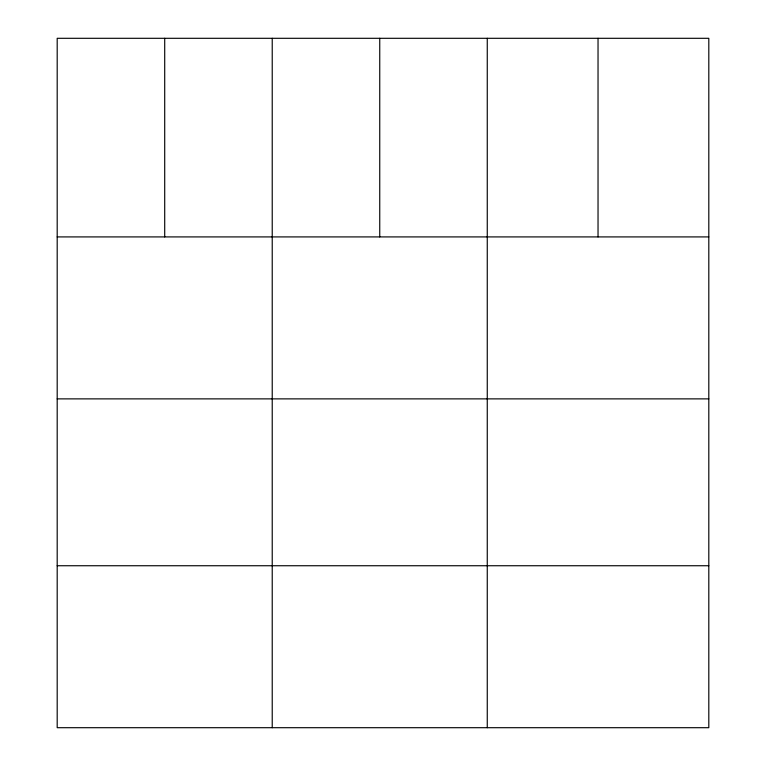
<?xml version="1.0" encoding="UTF-8"?>
<svg xmlns="http://www.w3.org/2000/svg" width="766" height="766" viewBox="0 0 766 766"><rect width="100%" height="100%" fill="white"/><g stroke="black" fill="none" stroke-linecap="round" stroke-linejoin="round"><path stroke-width="1.15" d="M708.809 398.875L708.809 38.3L57.191 38.3L57.191 727.7L708.809 727.7L708.809 398.875L57.191 398.875M57.191 236.914L708.809 236.914M57.191 565.739L708.809 565.739M598.035 38.3L598.035 236.914M487.262 38.3L487.262 727.7M379.745 38.3L379.745 236.914M272.227 38.3L272.227 727.7M164.709 38.3L164.709 236.914"/></g></svg>
